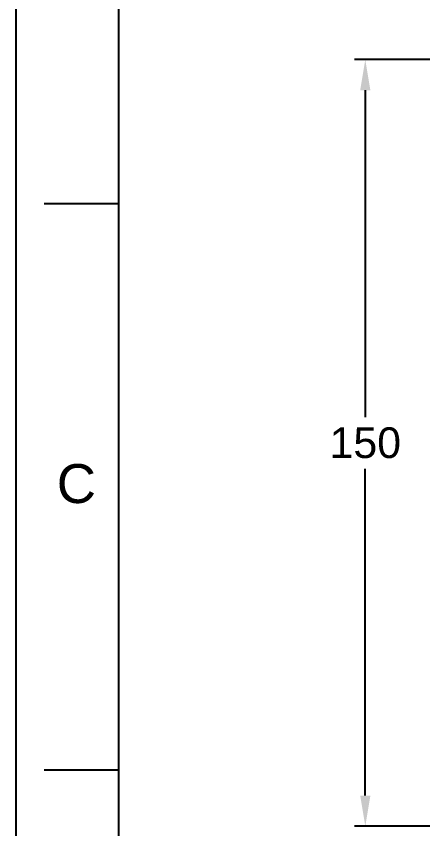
# Model space of a CAD drawing. Header units: millimetres. Extents: x 4900 to 5740, y 840 to 1434.
# Drawn here: x 4900 to 4979.4, y 1070.1 to 1229.1 of the extents above; entities that cross this region are included whole.
import ezdxf

# ---------------------------------------------------------------- set-up
doc = ezdxf.new("R2010")
doc.units = ezdxf.units.MM
doc.layers.add('DIM', color=3, linetype='Continuous')
doc.layers.add('FORM', color=7, linetype='Continuous')
doc.styles.get("Standard").update_dxf_attribs({"font": 'arial.ttf'})
doc.dimstyles.new('사본 ISO-25', dxfattribs={"dimtxt": 7, "dimasz": 7, "dimexe": 2.1, "dimexo": 2.1, "dimgap": 2, "dimtad": 1, "dimtih": 1, "dimtoh": 1, "dimdec": 1, "dimdsep": 46, "dimtxsty": 'Standard', "dimcen": 0, "dimclrd": 3, "dimclre": 3, "dimclrt": 4, "dimazin": 2, "dimtp": 0.1, "dimtm": 0.1, "dimtfac": 0.714286, "dimtdec": 1, "dimtmove": 0, "dimatfit": 3, "dimfxl": 1, "dimarcsym": 0})

# ---------------------------------------------------------------- blocks, each defined once
blk = doc.blocks.new('*D39')
at = {"layer": 'DIM', "color": 3, "lineweight": -2, "transparency": 16777216}
for p, q in [((5011.59, 1220.63), (4966.12, 1220.63)), ((4968.22, 1214.63), (4968.22, 1150.7)), ((4968.22, 1076.63), (4968.22, 1140.57)), ((5006.7, 1070.63), (4966.12, 1070.63))]:
    blk.add_line(p, q, dxfattribs=at)
at = {"layer": 'DIM', "color": 3, "transparency": 16777216}
for points in [[(4967.22, 1214.63), (4969.22, 1214.63), (4968.22, 1220.63)], [(4967.22, 1076.63), (4969.22, 1076.63), (4968.22, 1070.63)]]:
    blk.add_solid(points, dxfattribs=at)
at = {"layer": 'DIM', "color": 4, "transparency": 16777216, "insert": (4968.22, 1145.63), "char_height": 6, "attachment_point": 5}
blk.add_mtext('150', dxfattribs=at)

msp = doc.modelspace()

# ---------------------------------------------------------------- linework, layer by layer
at = {"layer": 'FORM', "color": 7, "linetype": 'Continuous'}
for p, q in [((4900, 840), (4900, 1434)), ((4920, 1414), (4920, 860)), ((4920, 1192.4), (4905.46, 1192.4)), ((4920, 1081.6), (4905.46, 1081.6))]:
    msp.add_line(p, q, dxfattribs=at)

# ---------------------------------------------------------------- texts
at = {"layer": 'FORM', "insert": (4911.75, 1137.62), "char_height": 7.62, "attachment_point": 5}
msp.add_mtext_dynamic_manual_height_columns('C', width=10, gutter_width=12.5, heights=[0], dxfattribs=at)

# ---------------------------------------------------------------- dimensions: what is measured, and where the dimension line sits
at = {"layer": 'DIM'}
dim = msp.add_linear_dim(base=(4968.22, 1070.63), p1=(5013.69, 1220.63), p2=(5008.8, 1070.63), angle=90, dimstyle='사본 ISO-25', override={"dimtxt": 6, "dimasz": 6, "dimtad": 0}, dxfattribs=at)
dim.commit()
dim.dimension.update_dxf_attribs({"geometry": '*D39', "text_midpoint": (4968.22, 1145.63)})

doc.saveas('drawing.dxf')
